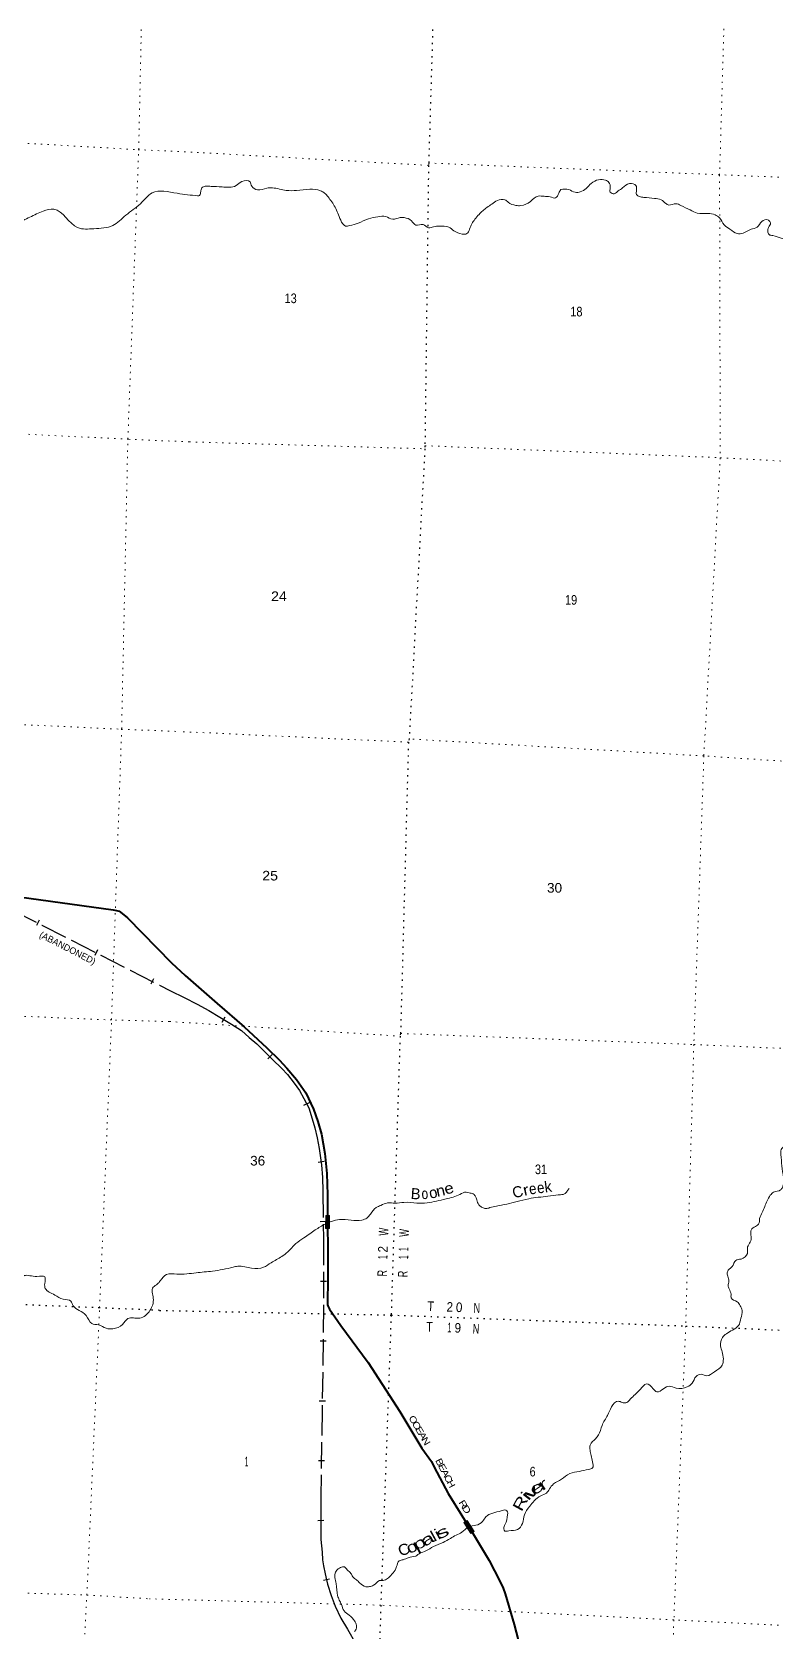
# Model space of a CAD drawing. Header units: feet. Extents: x -845745 to -745759, y -170898 to 15581.
# Drawn here: x -783265 to -769746, y -112410 to -83303 of the extents above; entities that cross this region are included whole.
import ezdxf
from ezdxf.enums import TextEntityAlignment as Align

# ---------------------------------------------------------------- set-up
doc = ezdxf.new("R2010")
doc.units = ezdxf.units.FT
doc.header["$LTSCALE"] = 80
doc.linetypes.add('DOTTED', pattern=[1.5, 0.3, -1.2])
doc.linetypes.add('LONG_DASHED', pattern=[7.5, 6, -1.5])
for name, color, linetype, lineweight in [('26', 7, 'Continuous', 40), ('39', 7, 'Continuous', 13), ('6', 7, 'DOTTED', 25), ('61', 7, 'Continuous', 13), ('63', 7, 'Continuous', 25), ('7', 7, 'DOTTED', 13)]:
    doc.layers.add(name, color=color, linetype=linetype, lineweight=lineweight)
doc.layers.add('27', color=7, linetype='Continuous')
doc.layers.add('41', color=7, linetype='Continuous')

msp = doc.modelspace()

# ---------------------------------------------------------------- linework, layer by layer
at = {"layer": '26'}
for points in [[(-783498.85, -99035.7), (-781790.65, -99270.66), (-781726.11, -99284.62), (-781680.28, -99299.25), (-781652.99, -99314.86), (-781525.86, -99418.28), (-780728.43, -100238.9)], [(-780728.43, -100238.9), (-780476.77, -100467.25), (-779896.23, -100977.61), (-779405.33, -101403.58), (-778995.17, -101782.42), (-778770.18, -102003.73), (-778630.86, -102149.56), (-778449.72, -102359.26), (-778281.89, -102600.7), (-778142.31, -102895.48), (-778064.57, -103123.67), (-777998.98, -103353.43), (-777936.14, -103705.88), (-777901.99, -104071.41), (-777888.74, -104456.32), (-777887.17, -104883.09), (-777883.28, -105561.54), (-777882.57, -106010.42), (-777885.87, -106406.82), (-777885.73, -106455.14), (-777881.18, -106473.92), (-777876.21, -106488.41), (-777849.93, -106537.65), (-777646.72, -106833.95), (-777149.32, -107507.72), (-776569.63, -108395.75), (-776170.85, -109068.05), (-775998.92, -109307.62), (-775948.45, -109408.03), (-775695.24, -109887.99), (-775443.08, -110291.42), (-775272.32, -110561.14), (-774949.14, -111105.97), (-774752.51, -111487.31), (-774692.84, -111610.19), (-774654.74, -111718.21), (-774492.97, -112271.42), (-774340.48, -112856.5)]]:
    msp.add_lwpolyline(points, dxfattribs=at)
at = {"layer": '39'}
for points in [[(-773644.27, -86168.42), (-773680.88, -86235.41), (-773738.28, -86321.74), (-773835.98, -86302.02), (-773948.08, -86291.82), (-774054.39, -86287.86), (-774196.63, -86387.11), (-774370.08, -86461.08), (-774460.34, -86457.72), (-774600.84, -86400.23), (-774659.46, -86355.83), (-774796.52, -86368.82), (-774897.32, -86433.43), (-774987.93, -86494.39), (-775131.2, -86621.74), (-775206.73, -86709.4), (-775303.63, -86886.73), (-775352.94, -86971.34), (-775437.55, -86978.25), (-775590.01, -86918.3), (-775677.99, -86852.7), (-775858.07, -86833.94), (-775956.87, -86844.34), (-776050.03, -86865), (-776150.33, -86806.99), (-776279.3, -86818.28), (-776358.73, -86738.93), (-776493.14, -86679.65), (-776565.42, -86678.97), (-776701.07, -86708.1), (-776829.9, -86661.1), (-776972.61, -86663.83), (-777144.73, -86701.66), (-777328.35, -86779.26), (-777484.72, -86825.72), (-777559.3, -86832.99), (-777647.74, -86725.17), (-777751.51, -86488.11), (-777877.25, -86302.5), (-777940.94, -86231.78), (-778017.77, -86190.72), (-778211.59, -86163.41), (-778449.39, -86184.72), (-778638.16, -86183.73), (-778889.57, -86138.19), (-778994.24, -86144.35), (-779162.05, -86174.3), (-779268.01, -86106.03), (-779297.37, -86030.55), (-779445.66, -86021.02), (-779552.91, -86097.44), (-779806.9, -86122.17), (-780005.33, -86110.77), (-780093.59, -86107.49), (-780160.52, -86125.1), (-780183.76, -86156.4), (-780197.2, -86222.53), (-780229.33, -86283.78), (-780251.76, -86281.91)], [(-764948.88, -87090.9), (-765087.95, -87103.82), (-765175.1, -87070.43), (-765278.68, -86992.19), (-765379.57, -86950.24), (-765462.86, -86921.01), (-765530.76, -86910.44), (-765610.17, -86939.66), (-765753.91, -86970.5), (-765894.16, -87015.54), (-765951.06, -87033.53), (-766040.42, -87060.36), (-766107.21, -87073.96), (-766191.52, -87072.83), (-766297.1, -87048.8), (-766370.5, -87023.96), (-766486.77, -87017.62), (-766598.78, -87059.7), (-766650.33, -87095.98), (-766700.17, -87140.36), (-766784.41, -87137.23), (-766853.07, -87092.46), (-766905.97, -87056.31), (-766969.05, -87023.81), (-767046.23, -87047.08), (-767138.56, -87099.93), (-767223.62, -87118.88), (-767298.35, -87130.18), (-767383.64, -87100.87), (-767451.1, -87078.26), (-767578.37, -87043.37), (-767735.65, -87005.35), (-767845.75, -86995.23), (-768018.18, -86986.8), (-768123.97, -86968.8), (-768225.09, -86932.87), (-768295.59, -86938.29), (-768446.09, -86988.98), (-768541.62, -87019.61), (-768645.48, -87003.68), (-768739.68, -86998.17), (-768832.61, -87012.8), (-768999.37, -87068.92), (-769160.65, -87085.04), (-769309.82, -87099.59), (-769545.99, -87076.74), (-769633.51, -87053.38), (-769784.48, -87007.56), (-769854.02, -86986.88), (-769877.96, -86927.69), (-769863.34, -86857.87), (-769828.23, -86776.75), (-769864.49, -86725.14), (-769987.96, -86750.71), (-770072.1, -86854.13), (-770181.89, -86890.25), (-770323.17, -86963.4), (-770435.86, -86969.26), (-770565.52, -86890.05), (-770673.11, -86811.67), (-770756.72, -86681.91), (-770837.12, -86628.66), (-770962.75, -86603.88), (-771159.32, -86596.57), (-771287.78, -86539.52), (-771461.57, -86458.68), (-771548.79, -86427.29), (-771676.19, -86450.7), (-771733.33, -86420.43), (-771817.22, -86352.97), (-771940.92, -86330.28), (-772131.03, -86311.15), (-772216.84, -86295.89), (-772263.72, -86259.97), (-772264.78, -86179.52), (-772277.73, -86094.6), (-772390.89, -86058.23), (-772518.42, -86139.93), (-772598.71, -86193.24), (-772670.91, -86244.83), (-772742.23, -86218.05), (-772745.3, -86137.53), (-772767.76, -86038.18), (-772830.55, -85997.65), (-772954.84, -85991.02), (-773089.8, -86056.36), (-773181.53, -86147.44), (-773288.34, -86211.82), (-773382.98, -86218.35), (-773497.7, -86169.85), (-773644.27, -86168.42)], [(-780251.76, -86281.91), (-780625.57, -86237.5), (-781080.24, -86231.06), (-781291.02, -86426.36), (-781556.37, -86634.73), (-781797.22, -86823.44), (-782138.34, -86881.49), (-782435.77, -86859.87), (-782868.45, -86525.83), (-783062.25, -86560.46), (-783301.69, -86670.71), (-783551.18, -86780.78), (-783879.68, -86919.56), (-784135.02, -87242.82), (-784294.39, -87376.69), (-784435.15, -87482.74), (-784461.62, -87723.73), (-784608.19, -87817.6), (-784833.04, -87899.95), (-784956.53, -88052.6), (-784966.51, -88271.76), (-785115.73, -88289.11), (-785372.31, -88457.4), (-785626.77, -88619.69), (-785657.21, -88969.27), (-785403.7, -89418.7), (-785473.74, -89620.65), (-785667.08, -89965.18), (-785697.23, -90522.04), (-785923.47, -90570.15), (-786318.5, -90269.01), (-786953.86, -90015.72), (-787303.85, -90007.2), (-787541.52, -90354.94), (-787856.94, -90550.31), (-788151.38, -90697.78), (-788452.53, -90770.66), (-788758.29, -90988.34), (-789086.83, -91241.82), (-789300.64, -91493.42), (-789565.72, -91575.02), (-789908.66, -91510.29), (-790129.43, -91141.95), (-790206.8, -90856.78), (-790295.66, -90762.56), (-790486.31, -90622.18), (-790622.27, -90573.37), (-790749.42, -90705.83), (-790887.58, -90779.73), (-791076.52, -90655.48), (-791267.73, -90657.96), (-791372.26, -90875.36), (-791299.97, -90995.43), (-791285.83, -91104.36), (-791355.56, -91177.52), (-791490.98, -91098.53), (-791726.56, -90882.86), (-792105.91, -90716.84), (-792281.83, -90763.87), (-792461.26, -91006.04), (-792782.59, -91305.94), (-793021.1, -91476.58), (-793135.88, -91816.54), (-793320.97, -91925.79), (-793698.03, -91856.4), (-793702.82, -91675.2), (-793568.57, -91371.82), (-793452.7, -91194.88), (-793454.77, -91086.18), (-793636.6, -91014.38), (-793704.68, -91107.69), (-793729.29, -91356.76), (-793965.43, -91507.32), (-794398.12, -91622.03), (-794598.98, -91712.88), (-794845.72, -91670.06), (-795001.07, -91804.01), (-795070.33, -92074.38), (-795222.9, -92166.13), (-795435.93, -92262.78), (-795529.15, -92522.65), (-795467.93, -92698.86), (-795576.38, -92686.78), (-795642.71, -92700.73)], [(-763949.95, -97350.73), (-763974.87, -97482.49), (-763967.34, -97605.4), (-763915.89, -97735.98), (-763846.26, -97808.93), (-763814.23, -97866.41), (-763858.93, -97935.11), (-763971.63, -97940.97), (-764135.5, -97973.07), (-764211.49, -98018.5), (-764232.35, -98094.11), (-764207.44, -98181.49), (-764149.25, -98237.93), (-764072.12, -98325.23), (-764084.88, -98399.14), (-764177.87, -98470.07), (-764336.08, -98566.71), (-764435.84, -98603.21), (-764488.07, -98603.28), (-764566.07, -98594.34), (-764708.93, -98601.09), (-764826.89, -98640.93), (-764920.55, -98729.93), (-765017.67, -98913.28), (-765048.69, -99046.82), (-765049.23, -99225.72), (-765047.27, -99336.36), (-765093.53, -99447.22), (-765191.25, -99592.36), (-765261.58, -99702.32), (-765323.09, -99955.35), (-765374.16, -100142.42), (-765486.97, -100260.86), (-765708.91, -100397.35), (-766028.24, -100560.38), (-766141.95, -100648.62), (-766143.84, -100809.38), (-766096.18, -100988.07), (-766060.23, -101212.55), (-766178.64, -101264.44), (-766342.69, -101192), (-766546.34, -101104.01), (-766671.88, -101131.51), (-766747.56, -101223.18), (-767156.5, -101583.91), (-767183.96, -101675.36), (-767148.2, -101795.3), (-767086.65, -101924.24), (-767065.3, -102053.7), (-767054.12, -102186.8), (-767120.28, -102292.9), (-767201.68, -102376.32), (-767219.8, -102431.93), (-767258.11, -102490.82), (-767304.62, -102499.14), (-767377.21, -102452.21), (-767466.2, -102469.01), (-767656.21, -102556.43), (-767745.72, -102587.28), (-767820.53, -102600.58), (-767945.04, -102599.97), (-768007.66, -102609.7), (-768071.01, -102693.79), (-768078.33, -102838.26), (-768046.06, -102944), (-768048.49, -103010.25), (-768064.3, -103057.91), (-768130.33, -103105.72), (-768290.87, -103101.76), (-768385.37, -103104.27), (-768466.56, -103127.39), (-768677.6, -103185.88), (-768809.68, -103227.21), (-768920.66, -103241.17), (-769033.14, -103241.01), (-769165.75, -103242.11), (-769239.06, -103269.54), (-769311.61, -103385.45), (-769380.39, -103453.26), (-769542.98, -103559.79), (-769634.11, -103634.8), (-769637.28, -103721.13), (-769620.81, -103928.81), (-769592.45, -104140.95), (-769589.9, -104235.54), (-769611.12, -104321.19), (-769642.98, -104368.26), (-769771.05, -104409.73), (-769831.35, -104465.79), (-769933.3, -104671.07), (-770025.51, -104884.76)], [(-773492.38, -104339.68), (-773528.32, -104388.61), (-773551.64, -104421.91), (-773602.82, -104448.16), (-773689.51, -104456.99), (-773877.16, -104480.17), (-774226.38, -104527.49), (-774439.21, -104579.89), (-774813.83, -104662.45), (-774933.35, -104690.17), (-775006.3, -104707.56), (-775073.76, -104684.95), (-775118.86, -104655.13), (-775165.99, -104570.95), (-775193.12, -104489.53), (-775235.48, -104439.7), (-775313.12, -104420.73), (-775364.9, -104408.76), (-775478.85, -104448.75), (-775730.89, -104529.84), (-775907.17, -104571.53), (-776076.99, -104601.4), (-776259.96, -104606.66), (-776498.51, -104593.77), (-776657.71, -104607.95), (-776794.18, -104604.88), (-776918.31, -104648.52), (-777000.16, -104689.7), (-777106.89, -104806.35), (-777169.79, -104878.4), (-777265.54, -104915.04), (-777460.48, -104917.85), (-777671.01, -104908), (-777812.75, -104938.92), (-778024.18, -105039.47)], [(-778024.18, -105039.47), (-778109.72, -105094.74), (-778315.91, -105239.85), (-778462.31, -105342.97), (-778612.55, -105496.2), (-778722.04, -105578.57), (-778913, -105692.09), (-779052.65, -105775.35), (-779268.23, -105793.47), (-779519.93, -105755.97), (-779604.92, -105772.91), (-779981.17, -105845.36), (-780277.51, -105874.55), (-780627.92, -105899.71), (-780816.99, -105906.75), (-780931.62, -106018.92)], [(-770025.51, -104884.76), (-770047.4, -104988.49), (-770125.91, -105047.89), (-770175.52, -105086.25), (-770180.39, -105218.75), (-770196.04, -105316.68), (-770245.49, -105405.31), (-770247.76, -105521.82), (-770362, -105624.12), (-770459.31, -105648.65), (-770527.77, -105762.71), (-770575.53, -105805.16), (-770611.62, -105858.09), (-770604.54, -105938.77), (-770585.72, -106027.93), (-770596.62, -106105.93), (-770580.78, -106166.83), (-770546.29, -106266.62), (-770542.7, -106333.09), (-770436.75, -106401.36), (-770377.15, -106473.94), (-770344.22, -106561.61), (-770367.5, -106703.48), (-770410.56, -106836.58), (-770519.96, -106916.94), (-770628.93, -106985.26), (-770703.72, -107052.84), (-770735.48, -107206.46), (-770707.22, -107312.05), (-770685.86, -107441.51), (-770706.19, -107557.35), (-770847.08, -107674.74), (-770988.36, -107747.89), (-771087.84, -107722.08), (-771181.66, -107760.81), (-771252.35, -107880.81), (-771341.26, -107949.88), (-771546.96, -107972.38), (-771668.21, -107937.72), (-771774.36, -107984.03), (-771896.92, -108039.78), (-771961.12, -107983.11), (-772084.39, -107894.09), (-772194.46, -107992.53), (-772379.99, -108176.61), (-772442.38, -108234.6), (-772528.7, -108233.4), (-772598.17, -108210.72), (-772718.42, -108312.79), (-772794.45, -108468.78), (-772893.65, -108654.07), (-772956.16, -108824.63), (-773008.74, -108889.02), (-773109.59, -109009.91), (-773110.91, -109100.33), (-773088.52, -109201.68), (-773066.5, -109313.07), (-773064.54, -109423.71), (-773137.85, -109451.14), (-773305.96, -109489.12), (-773480.16, -109528.88), (-773630.5, -109629.83), (-773776.3, -109716.89), (-773849.9, -109806.63), (-773904.93, -109882.98), (-774009.22, -109933.39), (-774124.94, -110021.56), (-774208.93, -110120.96), (-774305.17, -110280.22), (-774340.94, -110433.69), (-774431.47, -110546.92), (-774590.96, -110569.14), (-774663.39, -110572.48), (-774681.97, -110531.58), (-774654.88, -110450.16), (-774612.36, -110276.84), (-774614.38, -110222.48), (-774643.43, -110193.26), (-774728.19, -110204.18), (-775005.41, -110314.49), (-775066.68, -110396.65), (-775187.83, -110468.54), (-775321.47, -110497.74), (-775441.49, -110593.8), (-775549.94, -110648.06), (-775652.6, -110708.58), (-775785.78, -110780.02), (-775959.3, -110855.99), (-776098.72, -110933.23), (-776202.79, -110977.61), (-776281, -111028.98)], [(-780931.62, -106018.92), (-780980.6, -106078.43), (-781060.14, -106137.32), (-781057.73, -106338.6), (-781118.04, -106558.83), (-781305.71, -106700.23), (-781521.18, -106708.3), (-781617.64, -106813.16), (-781792.13, -106892.42), (-781916.74, -106884.07), (-782052.48, -106823.18), (-782178.82, -106798.7), (-782280.81, -106651.92), (-782407.97, -106561.01), (-782515.07, -106474.5), (-782557.88, -106393.22), (-782696.07, -106356.44), (-782851.64, -106279.09), (-783022.58, -106161.21), (-783032.98, -106068.45), (-783030.81, -105947.75), (-783175.57, -105941.04), (-783404.72, -105926.71), (-783523.96, -106067.37), (-783582.64, -106197.08), (-783508.36, -106206.51), (-783493.31, -106265.15), (-783660.79, -106290.21), (-784069.73, -106314.81), (-784155.67, -106393.7), (-784146.24, -106540.78), (-784142.27, -106655.55), (-784253.09, -106663.55), (-784338.92, -106736.41), (-784314.3, -106934.08), (-784254.69, -107088.12), (-784212.53, -107205.62), (-784354.62, -107273.41), (-784641.5, -107336.5), (-784896.03, -107502.81), (-785095.49, -107627.9), (-785236.63, -107643.38), (-785334.29, -107591.26), (-785489.46, -107715.15), (-785711.89, -107998.78), (-785938.84, -108197.8), (-786137.27, -108153.87), (-786273.47, -108006.45), (-786451.45, -107944.79), (-786529.85, -108051.99), (-786646.39, -108154.47), (-786764.72, -108132.15), (-786810.75, -108229.89), (-786800.68, -108453.45), (-786861.68, -108711.9), (-786811.8, -108847.66), (-786997.09, -108856.29), (-787161.18, -108804.94), (-787442.21, -108878.2), (-787438.71, -109019.12), (-787505.9, -109174.84), (-787686.66, -109155.38), (-787790.46, -109332.55), (-787877.7, -109483.86), (-787991.68, -109443.51), (-788106.58, -109342.77), (-788221.97, -109380.87), (-788341.99, -109453.09), (-788500.89, -109560.82), (-788673.22, -109632.07), (-788815.16, -109691.82), (-788985.87, -109785.23), (-789381.83, -109983.13), (-789568.93, -110092.34), (-789827.53, -110037.23), (-789947.92, -110129.57), (-790055.84, -110200.01), (-790231.59, -110126.31), (-790456.97, -110126.14), (-790698.52, -110242.39), (-791052.37, -110336.43), (-791185.77, -110480.85), (-791344.8, -110483.93), (-791560.59, -110510.11), (-791801.08, -110455.33), (-791862.26, -110277.11), (-791935.17, -110191.23), (-792062.74, -110235.15), (-792379.2, -110376.16), (-792603.42, -110311.63), (-792803.58, -110364.25)], [(-776281, -111028.98), (-776418.72, -111060.04), (-776512.39, -111094.75), (-776583.48, -111116.23), (-776631.52, -111221), (-776695.98, -111335.2), (-776779.53, -111422.56), (-776855.51, -111467.98), (-776940.13, -111474.89), (-777051.69, -111559.19), (-777122.85, -111582.68), (-777189.27, -111586.24), (-777305.1, -111513.58), (-777361.5, -111463.24), (-777427.63, -111404.49), (-777463.61, -111344.85), (-777527.44, -111278.14), (-777581.76, -111225.86), (-777652.41, -111235.3), (-777691.48, -111259.98), (-777739.82, -111318.49), (-777733.53, -111529.82), (-777703.38, -111748.06), (-777674.16, -111827.55), (-777634.99, -111909.42), (-777586.97, -112023.78), (-777491.56, -112105.74), (-777396.89, -112207.76), (-777359.72, -112289.56), (-777377.01, -112377.37), (-777394.56, -112400.6)]]:
    msp.add_spline(points, degree=3, dxfattribs=at)
at = {"layer": '6'}
for points in [[(-775743.55, -78419.64), (-775884.47, -80281.2), (-775890.16, -80381.51), (-776046.92, -85687.05), (-776050.48, -85729.13), (-776115.32, -90829.01), (-776117.39, -90885.23), (-776401.71, -96163.91), (-776415.88, -96221.68), (-776558.38, -101521.72), (-776568.18, -101569.61), (-776730.5, -106643.75), (-776918.39, -111922), (-777092.04, -117413.87), (-777103.71, -117676.79), (-777313.13, -122447.63), (-777309.09, -122556.34), (-777346.03, -124210.51)], [(-780945.85, -106558.71), (-782034.84, -106513.62), (-787331.35, -106296.44), (-792650.43, -106102.99), (-797899.54, -105934.99), (-798304.83, -105917.36)], [(-780945.85, -106558.71), (-776730.5, -106643.75), (-771370.9, -106843.08), (-765988.33, -107073.42), (-760766.09, -107293.77), (-755439.69, -107522.02), (-750818.74, -107605.48)]]:
    msp.add_lwpolyline(points, dxfattribs=at)
at = {"layer": '61'}
for p, q in [((-777923.51, -105070.9), (-777920.44, -104833.42)), ((-777920.44, -104833.42), (-777849.2, -104834.34)), ((-775405.01, -110418.3), (-775344.39, -110380.87)), ((-775280.25, -110620.38), (-775405.01, -110418.3))]:
    msp.add_line(p, q, dxfattribs=at)
for points in [[(-777849.2, -104834.34), (-777852.27, -105071.82), (-777923.51, -105070.9)], [(-775344.39, -110380.87), (-775219.6, -110582.94), (-775280.25, -110620.38)]]:
    msp.add_lwpolyline(points, dxfattribs=at)
for points in [[(-777857.29, -104842.23), (-777912.54, -104841.51), (-777915.41, -105063), (-777860.16, -105063.72)], [(-775346.99, -110391.88), (-775393.99, -110420.9), (-775277.64, -110609.35), (-775230.62, -110580.32)]]:
    msp.add_lwpolyline(points, close=True, dxfattribs=at)
at = {"layer": '63'}
for p, q in [((-783180.07, -99553.18), (-783129.71, -99454.7)), ((-782115.97, -100093.97), (-782065.61, -99995.49)), ((-781097.37, -100621.1), (-781047.01, -100522.61)), ((-779807.43, -101312.68), (-779749.4, -101218.51)), ((-778972.75, -101985.7), (-778895.33, -101906.7)), ((-778317.44, -102823.64), (-778218.24, -102774.72)), ((-778060.56, -103859.68), (-777950.99, -103844.51)), ((-778021.8, -104939.65), (-777911.19, -104938.54)), ((-778015.59, -106027.16), (-777904.98, -106026.73)), ((-778022.68, -107114.03), (-777912.08, -107115.58)), ((-778037.95, -108201.76), (-777927.35, -108203.31)), ((-778054.14, -109289.43), (-777943.54, -109291.09)), ((-778065.4, -110378.81), (-777954.81, -110376.87)), ((-777958.4, -111468.37), (-777850.63, -111443.49))]:
    msp.add_line(p, q, dxfattribs=at)
at = {"layer": '63', "linetype": 'LONG_DASHED', "lineweight": 13}
msp.add_lwpolyline([(-789954.66, -96023.23), (-787207.38, -97318.73), (-786897.02, -97496.06), (-785963.72, -98072.58), (-785755.13, -98184.58), (-780747.26, -100745.32)], dxfattribs=at)
at = {"layer": '63', "linetype": 'LONG_DASHED'}
for points in [[(-789952.91, -96019.52), (-787205.49, -97315.09), (-786894.93, -97492.53), (-785961.67, -98069.03), (-785753.23, -98180.95), (-780745.56, -100746.44)], [(-780745.11, -100746.55), (-780496.24, -100864.07), (-780261.89, -100985.23), (-780046.19, -101103.54), (-779850.14, -101222.22), (-779636.94, -101353.6), (-779455.88, -101468.86), (-779311.45, -101592.91), (-779176.97, -101710.47), (-779017.78, -101865.13), (-778887.78, -101992.53), (-778719.11, -102161.59), (-778616.44, -102270.04), (-778493.32, -102423.58), (-778399.68, -102557.98), (-778316.51, -102702.08), (-778230.46, -102876.59), (-778166.31, -103071.67), (-778118.41, -103239.32), (-778076.05, -103418.15), (-778039.33, -103614.88), (-777998.41, -103910.4), (-777979.51, -104139.78), (-777972.71, -104390.73), (-777964.01, -105256.59), (-777959.21, -106482.6), (-777985.48, -108353.61), (-778009.65, -109963), (-778012.33, -110135.97), (-778011.7, -110327.14), (-778009.19, -110470.13), (-778007.11, -110727.67), (-777983.91, -110959.88), (-777977.15, -111096.9), (-777961.38, -111207.82), (-777928.83, -111353.72), (-777885.77, -111540.27), (-777823.36, -111745.48), (-777746.41, -111939.18), (-777648.25, -112155.69), (-777523.27, -112357.21), (-777370.58, -112626.34)]]:
    msp.add_lwpolyline(points, dxfattribs=at)
at = {"layer": '7'}
for p, q in [((-776050.48, -85729.13), (-780221.26, -85496.13)), ((-780402.3, -90758.9), (-776117.39, -90885.23)), ((-776415.88, -96221.68), (-780583.59, -96028.45)), ((-780765.1, -101304.75), (-776568.18, -101569.61))]:
    msp.add_line(p, q, dxfattribs=at)
for points in [[(-782782.15, -124023.85), (-782717.47, -122418.39), (-782567.88, -117124.74), (-782265.68, -111737.34), (-782034.84, -106513.62), (-781817.82, -101275.55), (-781633.92, -95976.5), (-781521.01, -90708.33), (-781323.57, -85439.72), (-781207.71, -80089.06), (-781181.27, -78232.93)], [(-770668.39, -78592.72), (-770595.44, -80487.96), (-770754.11, -85899.97), (-770742.35, -91046.93), (-771040.08, -96471.87), (-771222.93, -101722.16), (-771370.9, -106843.08), (-771585.44, -112190.7), (-771792.21, -117763.77), (-771979.42, -122804.82), (-772007.85, -124392.53)], [(-802186.94, -84443.96), (-797295.73, -84682.01), (-792003.78, -84929.28), (-786576.43, -85144.87), (-781335.71, -85443.52), (-780221.26, -85496.13)], [(-749023.66, -86538.35), (-749411.71, -86631.4), (-754948.49, -86443.58), (-760220.18, -86311.85), (-765361.07, -86118.64), (-770754.11, -85899.97), (-776046.92, -85687.05)], [(-780402.3, -90758.9), (-781507, -90712.62), (-786726.24, -90450.59), (-792192.81, -90177.93), (-797455.41, -89977.48), (-800350.72, -89843.17)], [(-776115.32, -90829.01), (-770742.35, -91046.93), (-765456.42, -91338.01), (-760300.23, -91497.61), (-755131.94, -91655.65), (-751315.51, -91761.4)], [(-799830.6, -95218.16), (-797478.93, -95309.7), (-792270.92, -95525.23), (-786998.47, -95737.94), (-781634.1, -95986.56), (-780583.59, -96028.45)], [(-753713.44, -97329.37), (-755275.55, -97259.21), (-760500.76, -97064.88), (-765678.28, -96830.1), (-771040.08, -96471.87), (-776401.71, -96163.91)], [(-780765.1, -101304.75), (-781815.81, -101275.59), (-787168.62, -101055.35), (-792425.3, -100861.05), (-797699.8, -100650.32), (-799142.43, -100582.25)], [(-776558.38, -101521.72), (-771222.93, -101722.16), (-765870.6, -101955.4), (-760670.72, -102182.96), (-755414.15, -102398.56), (-749989.79, -102529.94), (-749913.45, -102515.81)], [(-797329.58, -111276.22), (-792816.23, -111402.37), (-787539.14, -111571.14), (-782265.68, -111737.34), (-781126.37, -111806.19)], [(-752540.71, -113081.93), (-755650.66, -112936.12), (-760967.25, -112714.26), (-766206.07, -112453.08), (-771585.44, -112190.7), (-776918.39, -111922), (-781126.37, -111806.19)]]:
    msp.add_lwpolyline(points, dxfattribs=at)

# ---------------------------------------------------------------- texts
at = {"layer": '27'}
for s, rotation, width, p in [('O', 300.675, 1.2, (-776379.7, -108578.73)), ('C', 300.675, 1.25, (-776320.9, -108677.88)), ('E', 300.675, 1.35, (-776263.3, -108774.99)), ('A', 300.675, 1.4, (-776207.13, -108869.67)), ('N', 300.675, 1.25, (-776148.33, -108968.81)), ('B', 296.686, 1.25, (-775900.73, -109347.11)), ('E', 297.815, 1.3, (-775848.55, -109447.36)), ('A', 297.815, 1.35, (-775797.19, -109544.73)), ('C', 297.815, 1.2, (-775743.4, -109646.68)), ('H', 297.815, 1.15, (-775692.04, -109744.03)), ('R', 302.007, 1.3, (-775469.35, -110117.32)), ('D', 302.007, 1.3, (-775409.25, -110213.47))]:
    msp.add_text(s, height=120, rotation=rotation, dxfattribs=dict(at, width=width)).set_placement(p, align=Align.CENTER)
at = {"layer": '41'}
for s, rotation, p in [('k', 7.08, (-773863.35, -104407.92)), ('B', 356.625, (-776289.34, -104536.9)), ('o', 11.378, (-775947.31, -104513.26)), ('C', 14.545, (-774403.52, -104498.32))]:
    msp.add_text(s, height=200, rotation=rotation, dxfattribs=at).set_placement(p, align=Align.CENTER)
for s, rotation, width, p in [('o', 3.466, 0.8, (-776112.28, -104533.41)), ('n', 12.231, 1.1, (-775812.41, -104477.61)), ('e', 17.425, 1.15, (-775651.14, -104432.09)), ('r', 13.117, 1.15, (-774257.5, -104462.86)), ('e', 8.354, 0.9, (-774141.36, -104442.73)), ('e', 7.079, 0.9, (-773997.73, -104424.61)), ('v', 39.918, 1.95, (-774119.67, -109931.9)), ('e', 34.675, 1.65, (-774029.04, -109866.7)), ('r', 33.188, 1.75, (-773915.56, -109805.77)), ('R', 61.341, 1.4, (-774293.02, -110115.31)), ('i', 52.179, 1.6, (-774200.45, -109995.88)), ('l', 28.741, 1.2, (-775912.86, -110752.83)), ('i', 28.682, 1.25, (-775840.02, -110718.89)), ('s', 28.21, 1.7, (-775751.83, -110679.86)), ('C', 20.473, 1.1, (-776462.21, -111001.29)), ('o', 23.96, 1.3, (-776314.94, -110953.3)), ('p', 28.553, 1.55, (-776172.31, -110881.85)), ('a', 29.233, 1.55, (-776021.69, -110807.57))]:
    msp.add_text(s, height=200, rotation=rotation, dxfattribs=dict(at, width=width)).set_placement(p, align=Align.CENTER)
at = {"layer": '6'}
for s, rotation, width, p in [('W', 88.168, 0.65, (-776780.63, -105131.22)), ('W', 88.168, 0.65, (-776407.37, -105152.77)), ('1', 88.168, 0.45, (-776796.92, -105592.45)), ('2', 88.168, 0.9, (-776792.36, -105449.89)), ('1', 88.168, 0.45, (-776420.03, -105592.9)), ('1', 88.168, 0.45, (-776416.95, -105448.41)), ('R', 88.168, 0.7, (-776804.52, -105884.55)), ('R', 88.168, 0.7, (-776431.49, -105899.81)), ('T', 357.87, 0.85, (-776013.01, -106570.36)), ('2', 357.87, 0.9, (-775666.68, -106583.24)), ('0', 357.87, 0.9, (-775495.93, -106589.59)), ('N', 357.87, 0.7, (-775174.69, -106602.3)), ('T', 357.87, 0.85, (-776034.99, -106944.81)), ('1', 357.87, 0.45, (-775672.7, -106959.12)), ('9', 357.87, 0.9, (-775520.03, -106964.42)), ('N', 357.87, 0.7, (-775188.67, -106982.18))]:
    msp.add_text(s, height=175, rotation=rotation, dxfattribs=dict(at, width=width)).set_placement(p, align=Align.CENTER)
at = {"layer": '63'}
msp.add_text('(ABANDONED)', height=120, rotation=332.873, dxfattribs=at).set_placement((-782644.19, -100020.1), align=Align.CENTER)
at = {"layer": '7'}
for s, width, p in [('13', 0.85, (-778669.52, -88234.94)), ('18', 0.85, (-773470.34, -88477.03)), ('24', 1.1, (-778914.95, -93655.28)), ('19', 0.85, (-773566.87, -93721.57)), ('25', 1.1, (-779075.87, -98737.94)), ('30', 1.05, (-773893.45, -98959.4)), ('36', 1.05, (-779295.14, -103923.2)), ('31', 0.85, (-774114.28, -104080.38)), ('1', 0.4, (-779393.37, -109394.46)), ('6', 0.85, (-774211.49, -109579.89))]:
    msp.add_text(s, height=175, dxfattribs=dict(at, width=width)).set_placement(p)

doc.saveas('drawing.dxf')
